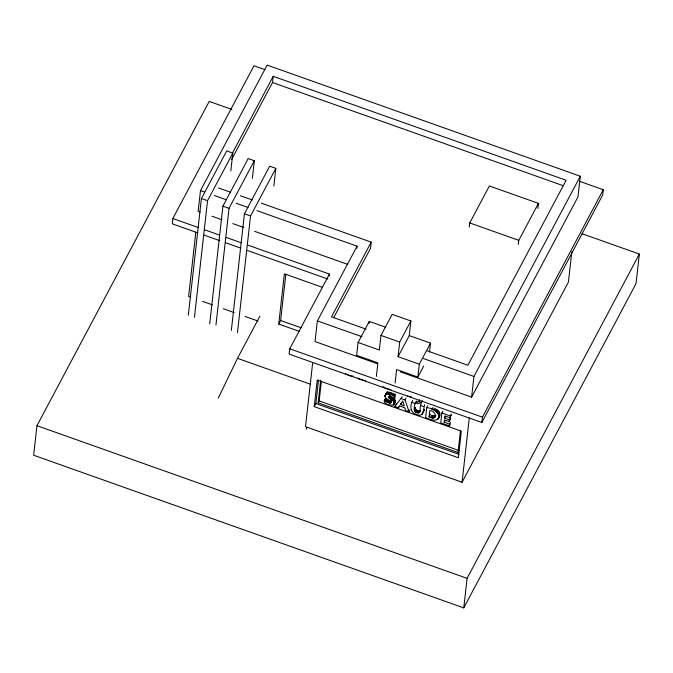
<?xml version="1.0" encoding="UTF-8"?>
<svg xmlns="http://www.w3.org/2000/svg" width="673" height="673" viewBox="0 0 673 673"><rect width="100%" height="100%" fill="white"/><g stroke="black" fill="none" stroke-linecap="round" stroke-linejoin="round"><path stroke-width="1.01" d="M421.382 403.531C418.976 405.533 421.979 414.257 416.823 412.541C412.28 411.085 414.652 404.507 415.998 401.613M384.577 400.233C386.79 403.674 395.244 403.985 388.035 399.737C379.866 394.21 390.39 392.048 394.521 396.422L394.285 398.475C389.356 394.185 385.141 396.952 392.914 400.637C399.569 408.275 378.773 405.096 385.562 398.382M426.749 407.636L425.647 417.487C443.07 426.741 442.809 409.226 426.749 407.636L427.734 405.785M231.966 109.472L209.227 101.404L36.965 425.698L33.65 455.242L463.773 607.887L636.035 283.594L639.35 254.049L582.002 233.699M264.884 69.63L253.999 65.769L172.86 218.506L172.271 223.823L198.03 232.967M195.826 232.16L188.617 296.414L190.602 297.121M400.267 371.824L471.622 397.146L577.972 196.928L580.294 176.242L267.147 65.113L200.487 190.61L198.165 211.297L200.142 212.003M188.331 315.166L201.412 198.518L226.692 150.92L232.816 153.091L230.831 170.799M194.455 317.336L207.536 200.689L232.816 153.091M209.715 323.839L222.914 206.148L248.202 158.55L254.327 160.729L252.341 178.429M215.957 324.966L229.039 208.319L254.327 160.729M231.335 330.426L244.425 213.778L269.705 166.189L275.829 168.359L273.844 186.068M237.46 332.597L250.549 215.957L275.829 168.359M231.663 159.434L272.515 82.527L273.213 76.318L566.136 180.271L467.878 365.254L427.372 350.877M299.292 331.368L278.74 324.075L284.376 273.827L322.544 287.371M278.74 324.075L280.641 320.508L285.815 274.365M248.177 245.233L329.434 274.071L289.743 348.791L289.154 354.107L481.851 422.493L602.68 195.035L603.277 189.719L579.529 181.289M312.709 362.444L305.5 426.699L462.073 482.263L568.424 282.046L571.798 251.988M256.968 210.657L357.06 246.175L317.37 320.895L315.048 341.581L377.477 363.74M314.241 406.618L317.219 380.018L461.316 431.157L458.338 457.749L314.241 406.618L315.864 403.548L318.506 380.026M329.24 275.846L329.434 274.071M458.7 451.204L458.019 452.492L318.136 402.849L320.676 380.178M318.136 402.849L319.162 400.923L321.358 381.347M356.825 248.244L357.06 246.175M385.705 327.221L369.275 321.4L358.078 342.473L356.64 355.336L377.889 362.873L376.375 376.434M261.217 203.111L371.21 242.145L370.52 248.354L333.766 317.53M369.056 323.377L369.275 321.4M395.093 383.08L396.616 369.519L417.866 377.065L419.304 364.202L398.054 356.656L409.251 335.583L410.892 320.979L392.166 314.333L380.977 335.415L379.336 350.019L358.078 342.473M398.054 356.656L399.695 342.061L410.892 320.979M412.751 400.469C409.68 405.096 410.093 413.146 416.486 414.417C423.872 417.983 423.292 409.386 424.621 404.675M429.509 352.029L430.501 343.121L409.251 335.583M429.08 416.839L429.778 410.589C437.189 410.841 437.172 421.475 429.08 416.839L430.56 414.055M442.842 411.144L441.858 412.995L440.756 422.854L449.354 425.908L450.338 424.049M449.354 425.908L449.556 424.108L444.188 422.198L444.441 419.944L449.127 421.609L450.607 418.833M449.127 421.609L449.328 419.809L444.643 418.143L444.887 415.948L449.926 417.74L451.406 414.963M469.291 227.02L469.746 222.94L489.38 185.967L538.417 203.372L537.845 208.47M449.926 417.74L451.112 414.08M458.019 452.492L460.45 430.855M462.073 482.263L469.283 418.009M471.622 397.146L473.943 376.459L580.294 176.242M481.851 422.493L482.448 417.176L603.277 189.719M463.773 607.887L467.087 578.343L639.35 254.049M518.319 244.417L518.782 240.337L538.417 203.372M218.271 398.071L237.51 358.339L259.854 316.268M306.249 429.29L307.166 427.397M232.362 153.225L273.213 76.318M371.21 242.145L331.52 316.865L366.104 329.139M385.082 395.379L386.487 392.78M385.023 395.699L386.605 392.687M385.006 396.01L387.312 391.61M385.032 396.288L386.016 394.437M386.075 394.269L387.059 392.418M386.344 394.176L387.328 392.325M386.63 394.109L387.614 392.25M386.95 394.058L387.934 392.208M387.354 394.033L388.338 392.182M387.783 394.041L388.767 392.191M388.279 394.092L389.263 392.233M385.006 400.645L385.991 398.795M388.801 394.176L389.785 392.317M385.469 401.024L386.453 399.173M385.915 401.352L386.899 399.501M389.566 394.336L390.55 392.485M386.378 401.655L387.362 399.804M388.775 397.482L389.76 395.631M390.264 394.529L391.249 392.679M388.91 397.625L389.894 395.774M389.078 397.793L390.062 395.943M386.941 401.983L387.926 400.132M390.979 394.773L391.964 392.914M389.448 398.105L390.433 396.254M387.463 402.252L388.447 400.393M389.894 398.441L390.878 396.59M387.917 402.446L388.901 400.595M392.039 395.169L393.024 393.318M388.414 402.639L389.398 400.788M388.918 402.807L389.903 400.957M390.988 399.19L391.972 397.331M392.956 395.564L393.941 393.713M389.213 402.883L390.197 401.032M389.49 402.942L390.475 401.091M389.768 402.984L390.752 401.133M393.713 395.943L394.698 394.092M389.995 403.009L390.979 401.15M391.77 399.737L392.754 397.878M390.138 403.009L391.257 401.15M390.407 402.984L391.392 401.133M390.601 402.934L391.585 401.083M394.109 396.17L395.093 394.319M392.468 400.258L393.453 398.408M394.521 396.422L395.505 394.563M392.914 400.637L393.898 398.786M394.285 398.475L395.27 396.624M393.268 400.973L394.252 399.123M393.427 401.142L394.9 398.357M393.579 401.31L394.563 399.451M393.781 401.562L394.765 399.712M393.957 401.815L394.942 399.964M394.1 402.075L395.085 400.216M394.176 402.227L395.16 400.368M394.235 402.378L395.219 400.519M394.311 402.597L395.295 400.738M393.335 404.995L394.319 403.144M394.361 402.841L395.345 400.99M393.554 404.885L395.379 401.259M393.772 404.742L395.362 401.663M393.89 404.633L395.303 402.008M410.025 409.748L409.041 411.598L405.525 410.345L404.751 407.796L399.644 405.987L398.391 407.821L394.891 406.576L396.363 403.792M419.304 364.202L430.501 343.121M394.891 406.576L402.202 396.725M398.391 407.821L399.375 405.962M400.528 404.523L402.807 400.965L404.195 405.827L400.528 404.523L401.512 402.673M409.041 411.598L405.045 399.93L406.029 398.079M417.866 377.065L423.704 366.062M422.518 400.671L421.534 402.53L418.152 403.632L415.872 402.824L416.856 400.973M414.366 409.184L415.35 407.333M414.349 409.739L415.334 407.888M415.872 402.824L418.724 401.529L419.708 399.678M414.391 410.168L415.376 408.318M414.475 410.496L415.46 408.637M414.56 410.723L415.544 408.873M414.669 410.942L415.653 409.091M414.804 411.153L415.788 409.302M414.947 411.354L415.931 409.504M415.123 411.54L416.107 409.689M415.317 411.725L416.301 409.865M415.535 411.893L416.52 410.042M415.771 412.053L416.755 410.194M416.023 412.196L417.008 410.345M416.309 412.339L417.294 410.48M416.503 412.423L417.487 410.572M416.823 412.541L417.807 410.69M417.235 412.675L418.219 410.824M417.521 412.742L418.505 410.892M417.79 412.793L418.774 410.942M418.051 412.818L419.035 410.967M418.286 412.818L419.271 410.967M418.505 412.793L419.489 410.942M418.707 412.751L419.691 410.892M418.892 412.675L419.876 410.824M419.06 412.583L420.188 410.614M419.338 412.33L420.474 410.252M423.006 412.12L424.486 409.335M421.828 414.543L422.812 412.684M422.122 414.282L424.327 410.16M431.839 409.436L432.823 407.586M433.277 410L434.262 408.149M430.678 417.403L431.662 415.552M434.321 410.488L435.305 408.629M431.25 417.588L432.234 415.737M435.254 410.993L436.239 409.142M431.797 417.731L432.781 415.88M432.234 417.815L433.219 415.956M435.885 411.388L436.87 409.537M432.646 417.857L433.631 416.007M432.975 417.874L433.959 416.023M433.286 417.866L434.27 416.007M436.466 411.8L437.45 409.95M433.58 417.832L434.565 415.973M433.807 417.782L434.792 415.931M434.077 417.706L435.061 415.855M436.979 412.229L437.963 410.379M434.371 417.588L435.355 415.737M434.632 417.437L435.616 415.586M434.859 417.252L435.843 415.401M437.433 412.675L438.417 410.824M437.829 413.129L438.813 411.279M438.165 413.609L439.149 411.758M438.443 414.097L439.427 412.246M438.661 414.602L439.646 412.742M438.83 415.115L439.814 413.264M438.931 415.653L439.915 413.802M438.973 416.2L439.957 414.349M437.795 419.22L438.779 417.369M438.939 416.957L439.923 415.106M438.131 418.9L439.814 415.712M438.417 418.53L439.62 416.259M444.643 418.143L445.627 416.293M444.188 422.198L445.173 420.347M449.328 419.809L450.313 417.958M449.556 424.108L450.54 422.249M353.216 376.098L349.506 375.627L345.686 373.734M390.895 389.717L385.116 388.069M365.616 380.825L358.97 378.731M411.43 396.851L410.076 396.725M409.344 396.582L407.493 396.035M272.515 82.527L563.461 185.782M469.746 222.94L518.782 240.337M218.607 187.986L230.494 192.209M240.404 195.725L252.299 199.948M200.487 190.61L204.449 192.024M214.359 195.54L226.246 199.755M236.156 203.271L248.051 207.494M201.412 198.518L207.536 200.689M222.914 206.148L229.039 208.319M244.425 213.778L250.549 215.957M212.037 216.218L221.947 219.743M232.85 223.604L243.752 227.474M254.646 231.344L347.798 264.405M172.86 218.506L198.628 227.651M204.575 229.762L219.44 235.037M226.372 237.502L241.237 242.776M203.978 235.079L219.835 240.707M225.783 242.818L240.64 248.093M247.58 250.558L327.852 279.043M380.977 335.415L399.695 342.061M317.37 320.895L361.965 336.719M423.401 358.524L473.943 376.459M280.641 320.508L301.193 327.801M202.489 301.336L212.399 304.852M223.301 308.722L234.204 312.592M245.098 316.461L257.986 321.029M289.743 348.791L482.448 417.176M418.724 401.529L421.534 402.53M401.217 398.576L405.045 399.93M411.767 402.319L415.014 403.472M420.398 405.382L423.628 406.526M441.858 412.995L450.128 415.931M237.51 358.339L310.657 384.3M319.162 400.923L459.045 450.565M315.864 403.548L458.978 454.342M36.965 425.698L467.087 578.343M358.398 378.386L357.885 378.041M383.947 387.312L384.51 387.698M382.929 386.437L383.417 386.891"/></g></svg>
